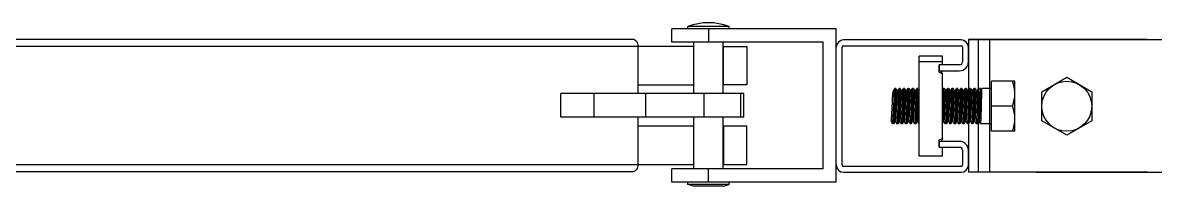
# Model space of a CAD drawing. Extents: x 921423 to 1291758, y 534425 to 1049953.
# Drawn here: x 1127461 to 1129217, y 848094 to 848346 of the extents above; entities that cross this region are included whole.
import ezdxf

# ---------------------------------------------------------------- set-up
doc = ezdxf.new("R2010")
doc.units = 0
doc.header["$LTSCALE"] = 1000
doc.header["$MEASUREMENT"] = 0
doc.layers.add('02___PRT_ALL_AXES', color=7, linetype='Continuous')

msp = doc.modelspace()

# ---------------------------------------------------------------- linework, layer by layer
at = {"color": 0, "linetype": 'Continuous'}
for p, q in [((1128467.2, 848316.5), (1128467.2, 848337)), ((1128722.3, 848337), (1128467.2, 848337)), ((1128524.1, 848337), (1128524.1, 848316.5)), ((1128722.3, 848100), (1128722.3, 848337)), ((1126522.3, 848321), (1128406.7, 848321)), ((1128701.8, 848316.5), (1128467.2, 848316.5)), ((1128701.8, 848120.5), (1128701.8, 848316.5)), ((1128915.7, 848319.9), (1128733.6, 848319.9)), ((1128501.3, 848309.6), (1126571.8, 848309.6)), ((1128414.7, 848309.6), (1128414.7, 848236.7)), ((1128546.9, 848309.6), (1128583.4, 848309.6)), ((1128547.4, 848250.4), (1128547.4, 848309.6)), ((1128583.4, 848309.6), (1128583.4, 848250.4)), ((1128731.3, 848126.5), (1128731.3, 848308.5)), ((1128733.6, 848310.8), (1128915.7, 848310.8)), ((1128918, 848308.5), (1128918, 848285.8)), ((1128927.1, 848285.8), (1128927.1, 848308.5)), ((1128881.5, 848269.9), (1128881.5, 848281.3)), ((1128913.4, 848281.2), (1128881.5, 848281.2)), ((1128881.5, 848281.2), (1128881.5, 848272.1)), ((1128887, 848281.3), (1128887, 848285.8)), ((1128881.5, 848272.1), (1128913.4, 848272.1)), ((1128882.2, 848272.1), (1128881.5, 848270.8)), ((1128881.5, 848269.9), (1128887, 848267.6)), ((1128887, 848267.6), (1128884.6, 848272.1)), ((1128887, 848167.4), (1128887, 848267.6)), ((1128414.7, 848250.4), (1128501.3, 848250.4)), ((1128583.4, 848250.4), (1128546.9, 848250.4)), ((1128962.7, 848178.8), (1128962.7, 848256.2)), ((1128295.3, 848200.3), (1128295.3, 848236.7)), ((1128578.8, 848236.7), (1128295.3, 848236.7)), ((1128346.8, 848200.3), (1128346.8, 848236.7)), ((1128427.1, 848200.3), (1128427.1, 848236.7)), ((1128517.3, 848200.3), (1128517.3, 848236.7)), ((1128574.1, 848200.3), (1128574.1, 848236.7)), ((1128578.8, 848200.3), (1128578.8, 848236.7)), ((1128810.7, 848240.9), (1128812.9, 848244.8)), ((1128812.9, 848244.8), (1128813, 848244.8)), ((1128814.4, 848244.8), (1128814.3, 848244.8)), ((1128814.4, 848244.8), (1128816.7, 848240.9)), ((1128816.6, 848240.9), (1128817.5, 848240.9)), ((1128817.4, 848240.8), (1128817.5, 848240.9)), ((1128817.4, 848240.7), (1128817.4, 848240.8)), ((1128817.5, 848240.9), (1128819.7, 848244.8)), ((1128819.7, 848244.8), (1128819.8, 848244.8)), ((1128821.3, 848244.8), (1128821.2, 848244.8)), ((1128821.3, 848244.8), (1128823.5, 848240.9)), ((1128823.5, 848240.9), (1128824.3, 848240.9)), ((1128824.2, 848240.7), (1128824.3, 848240.8)), ((1128824.3, 848240.9), (1128826.6, 848244.8)), ((1128824.3, 848240.8), (1128824.3, 848240.9)), ((1128826.6, 848244.8), (1128826.6, 848244.8)), ((1128828.1, 848244.8), (1128828, 848244.8)), ((1128828.1, 848244.8), (1128830.3, 848240.9)), ((1128830.3, 848240.9), (1128831.1, 848240.9)), ((1128831.1, 848240.9), (1128833.4, 848244.8)), ((1128831.1, 848240.8), (1128831.1, 848240.9)), ((1128831.1, 848240.7), (1128831.1, 848240.8)), ((1128833.4, 848244.8), (1128833.5, 848244.8)), ((1128834.9, 848244.8), (1128834.8, 848244.8)), ((1128834.9, 848244.8), (1128837.1, 848240.9)), ((1128837.1, 848240.9), (1128838, 848240.9)), ((1128837.9, 848240.8), (1128838, 848240.9)), ((1128837.9, 848240.6), (1128837.9, 848240.8)), ((1128838, 848240.9), (1128840.2, 848244.8)), ((1128840.2, 848244.8), (1128840.3, 848244.8)), ((1128841.7, 848244.8), (1128844, 848240.9)), ((1128841.7, 848244.8), (1128841.7, 848244.8)), ((1128843.9, 848240.9), (1128844.8, 848240.9)), ((1128844.7, 848240.7), (1128844.8, 848240.8)), ((1128844.8, 848240.9), (1128847.1, 848244.8)), ((1128844.8, 848240.8), (1128844.8, 848240.9)), ((1128847.1, 848244.8), (1128847.1, 848244.8)), ((1128848.6, 848244.8), (1128848.5, 848244.8)), ((1128848.6, 848244.8), (1128850.6, 848241.3)), ((1128887, 848243), (1128888, 848244.8)), ((1128888, 848244.8), (1128888.1, 848244.8)), ((1128889.5, 848244.8), (1128891.8, 848240.9)), ((1128889.5, 848244.8), (1128889.5, 848244.8)), ((1128891.8, 848240.9), (1128892.6, 848240.9)), ((1128892.5, 848240.6), (1128892.6, 848240.8)), ((1128892.6, 848240.9), (1128894.9, 848244.8)), ((1128892.6, 848240.8), (1128892.6, 848240.9)), ((1128894.9, 848244.8), (1128894.9, 848244.8)), ((1128896.4, 848244.8), (1128896.3, 848244.8)), ((1128896.4, 848244.8), (1128898.6, 848240.9)), ((1128898.6, 848240.9), (1128899.4, 848240.9)), ((1128899.4, 848240.9), (1128901.7, 848244.8)), ((1128899.4, 848240.8), (1128899.4, 848240.9)), ((1128899.4, 848240.7), (1128899.4, 848240.8)), ((1128901.7, 848244.8), (1128901.8, 848244.8)), ((1128903.2, 848244.8), (1128903.1, 848244.8)), ((1128903.2, 848244.8), (1128905.4, 848240.9)), ((1128905.4, 848240.9), (1128906.3, 848240.9)), ((1128906.2, 848240.8), (1128906.3, 848240.9)), ((1128906.2, 848240.7), (1128906.2, 848240.8)), ((1128906.3, 848240.9), (1128908.5, 848244.8)), ((1128908.5, 848244.8), (1128908.6, 848244.8)), ((1128910, 848244.8), (1128912.3, 848240.9)), ((1128910, 848244.8), (1128910, 848244.8)), ((1128912.2, 848240.9), (1128913.1, 848240.9)), ((1128913, 848240.7), (1128913.1, 848240.8)), ((1128913.1, 848240.9), (1128915.4, 848244.8)), ((1128913.1, 848240.8), (1128913.1, 848240.9)), ((1128915.4, 848244.8), (1128915.4, 848244.8)), ((1128916.9, 848244.8), (1128916.8, 848244.8)), ((1128916.9, 848244.8), (1128919.1, 848240.9)), ((1128919.1, 848240.9), (1128919.9, 848240.9)), ((1128919.8, 848240.6), (1128919.9, 848240.8)), ((1128919.9, 848240.9), (1128922.2, 848244.8)), ((1128919.9, 848240.8), (1128919.9, 848240.9)), ((1128922.2, 848244.8), (1128922.3, 848244.8)), ((1128923.7, 848244.8), (1128923.6, 848244.8)), ((1128923.7, 848244.8), (1128925.9, 848240.9)), ((1128925.9, 848240.9), (1128926.8, 848240.9)), ((1128926.7, 848240.8), (1128926.8, 848240.9)), ((1128926.7, 848240.7), (1128926.7, 848240.8)), ((1128926.8, 848240.9), (1128929, 848244.8)), ((1128929, 848244.8), (1128929.1, 848244.8)), ((1128930.5, 848244.8), (1128932.8, 848240.9)), ((1128930.5, 848244.8), (1128930.5, 848244.8)), ((1128932.7, 848240.9), (1128933.6, 848240.9)), ((1128933.5, 848240.7), (1128933.6, 848240.8)), ((1128933.6, 848240.9), (1128935.8, 848244.8)), ((1128933.6, 848240.8), (1128933.6, 848240.9)), ((1128935.8, 848244.8), (1128935.9, 848244.8)), ((1128937.4, 848244.8), (1128937.3, 848244.8)), ((1128937.4, 848244.8), (1128939.6, 848240.9)), ((1128939.6, 848240.9), (1128940.4, 848240.9)), ((1128940.3, 848240.7), (1128940.4, 848240.8)), ((1128940.4, 848240.9), (1128942.7, 848244.8)), ((1128940.4, 848240.8), (1128940.4, 848240.9)), ((1128942.7, 848244.8), (1128942.7, 848244.8)), ((1128945.9, 848244.6), (1128946.5, 848243.5)), ((1128946.5, 848243.5), (1128947.3, 848243.5)), ((1128947.3, 848243.4), (1128948.1, 848244.8)), ((1128578.8, 848200.3), (1128295.3, 848200.3)), ((1128414.7, 848200.3), (1128414.7, 848127.4)), ((1128809.5, 848190.3), (1128807.3, 848194.1)), ((1128813.3, 848194.1), (1128811, 848190.3)), ((1128813.3, 848194.2), (1128813.3, 848194.3)), ((1128813.3, 848194.2), (1128813.3, 848194.1)), ((1128814.1, 848194.1), (1128813.3, 848194.1)), ((1128816.3, 848190.3), (1128814.1, 848194.1)), ((1128820.1, 848194.1), (1128817.8, 848190.3)), ((1128820.1, 848194.2), (1128820.2, 848194.3)), ((1128820.1, 848194.2), (1128820.1, 848194.1)), ((1128820.9, 848194.1), (1128820.1, 848194.1)), ((1128823.1, 848190.3), (1128820.9, 848194.1)), ((1128826.9, 848194.1), (1128824.7, 848190.3)), ((1128827, 848194.2), (1128826.9, 848194.1)), ((1128827.8, 848194.1), (1128826.9, 848194.1)), ((1128827, 848194.2), (1128827, 848194.4)), ((1128830, 848190.3), (1128827.7, 848194.1)), ((1128833.7, 848194.1), (1128831.5, 848190.3)), ((1128833.8, 848194.2), (1128833.7, 848194.1)), ((1128834.6, 848194.1), (1128833.7, 848194.1)), ((1128833.8, 848194.2), (1128833.8, 848194.3)), ((1128836.8, 848190.3), (1128834.6, 848194.1)), ((1128840.6, 848194.1), (1128838.3, 848190.3)), ((1128840.6, 848194.2), (1128840.6, 848194.3)), ((1128840.6, 848194.2), (1128840.6, 848194.1)), ((1128841.4, 848194.1), (1128840.6, 848194.1)), ((1128843.6, 848190.3), (1128841.4, 848194.1)), ((1128847.4, 848194.1), (1128845.2, 848190.3)), ((1128847.4, 848194.2), (1128847.5, 848194.3)), ((1128847.4, 848194.2), (1128847.4, 848194.1)), ((1128848.3, 848194.1), (1128847.4, 848194.1)), ((1128850.5, 848190.3), (1128848.2, 848194.1)), ((1128888.4, 848194.1), (1128887, 848191.8)), ((1128888.4, 848194.2), (1128888.5, 848194.3)), ((1128888.4, 848194.2), (1128888.4, 848194.1)), ((1128889.2, 848194.1), (1128888.4, 848194.1)), ((1128891.4, 848190.3), (1128889.2, 848194.1)), ((1128895.2, 848194.1), (1128893, 848190.3)), ((1128895.3, 848194.2), (1128895.2, 848194.1)), ((1128896.1, 848194.1), (1128895.2, 848194.1)), ((1128895.3, 848194.2), (1128895.3, 848194.3)), ((1128898.3, 848190.3), (1128896, 848194.1)), ((1128902, 848194.1), (1128899.8, 848190.3)), ((1128902.1, 848194.2), (1128902, 848194.1)), ((1128902.9, 848194.1), (1128902, 848194.1)), ((1128902.1, 848194.2), (1128902.1, 848194.3)), ((1128905.1, 848190.3), (1128902.9, 848194.1)), ((1128908.9, 848194.1), (1128906.6, 848190.3)), ((1128908.9, 848194.2), (1128909, 848194.4)), ((1128908.9, 848194.2), (1128908.9, 848194.1)), ((1128909.7, 848194.1), (1128908.9, 848194.1)), ((1128911.9, 848190.3), (1128909.7, 848194.1)), ((1128915.7, 848194.1), (1128913.5, 848190.3)), ((1128915.7, 848194.2), (1128915.8, 848194.3)), ((1128915.7, 848194.2), (1128915.7, 848194.1)), ((1128916.6, 848194.1), (1128915.7, 848194.1)), ((1128918.8, 848190.3), (1128916.5, 848194.1)), ((1128922.5, 848194.1), (1128920.3, 848190.3)), ((1128922.6, 848194.2), (1128922.5, 848194.1)), ((1128923.4, 848194.1), (1128922.5, 848194.1)), ((1128922.6, 848194.2), (1128922.6, 848194.3)), ((1128925.6, 848190.3), (1128923.4, 848194.1)), ((1128929.4, 848194.1), (1128927.1, 848190.3)), ((1128929.4, 848194.2), (1128929.5, 848194.3)), ((1128929.4, 848194.2), (1128929.4, 848194.1)), ((1128930.2, 848194.1), (1128929.4, 848194.1)), ((1128932.4, 848190.3), (1128930.2, 848194.1)), ((1128936.2, 848194.1), (1128933.9, 848190.3)), ((1128936.2, 848194.2), (1128936.3, 848194.4)), ((1128936.2, 848194.2), (1128936.2, 848194.1)), ((1128937.1, 848194.1), (1128936.2, 848194.1)), ((1128939.3, 848190.3), (1128937, 848194.1)), ((1128943.1, 848194), (1128940.9, 848190.3)), ((1128943.9, 848193.9), (1128943, 848193.9)), ((1128943.1, 848194), (1128943.1, 848194.1)), ((1128943.1, 848194), (1128943.1, 848194)), ((1128946, 848190.2), (1128943.9, 848193.9)), ((1128501.3, 848186.6), (1128414.7, 848186.6)), ((1128583.4, 848186.6), (1128546.9, 848186.6)), ((1128547.4, 848186.6), (1128547.4, 848127.4)), ((1128583.4, 848127.4), (1128583.4, 848186.6)), ((1128809.5, 848190.3), (1128808.9, 848191.2)), ((1128809.5, 848190.3), (1128809.6, 848190.2)), ((1128811, 848190.3), (1128810.9, 848190.2)), ((1128816.3, 848190.3), (1128816.4, 848190.2)), ((1128817.8, 848190.3), (1128817.8, 848190.2)), ((1128823.1, 848190.3), (1128823.2, 848190.2)), ((1128824.7, 848190.3), (1128824.6, 848190.2)), ((1128830, 848190.3), (1128830.1, 848190.2)), ((1128831.5, 848190.3), (1128831.4, 848190.2)), ((1128836.8, 848190.3), (1128836.9, 848190.2)), ((1128838.3, 848190.3), (1128838.3, 848190.2)), ((1128843.6, 848190.3), (1128843.7, 848190.2)), ((1128845.2, 848190.3), (1128845.1, 848190.2)), ((1128850.5, 848190.3), (1128850.5, 848190.2)), ((1128850.5, 848190.2), (1128850.6, 848190.2)), ((1128891.4, 848190.3), (1128891.5, 848190.2)), ((1128893, 848190.3), (1128892.9, 848190.2)), ((1128898.3, 848190.3), (1128898.4, 848190.2)), ((1128899.8, 848190.3), (1128899.7, 848190.2)), ((1128905.1, 848190.3), (1128905.2, 848190.2)), ((1128906.6, 848190.3), (1128906.6, 848190.2)), ((1128911.9, 848190.3), (1128912, 848190.2)), ((1128913.5, 848190.3), (1128913.4, 848190.2)), ((1128918.8, 848190.3), (1128918.8, 848190.2)), ((1128920.3, 848190.3), (1128920.2, 848190.2)), ((1128925.6, 848190.3), (1128925.7, 848190.2)), ((1128927.1, 848190.3), (1128927, 848190.2)), ((1128932.4, 848190.3), (1128932.5, 848190.2)), ((1128933.9, 848190.3), (1128933.9, 848190.2)), ((1128939.3, 848190.3), (1128939.3, 848190.2)), ((1128940.9, 848190.3), (1128940.8, 848190.2)), ((1128946, 848190.2), (1128946, 848190.2)), ((1128881.5, 848165.1), (1128887, 848167.4)), ((1128881.5, 848153.8), (1128881.5, 848165.1)), ((1128882.2, 848162.9), (1128881.5, 848164.2)), ((1128913.4, 848162.9), (1128881.5, 848162.9)), ((1128881.5, 848162.9), (1128881.5, 848153.8)), ((1128887, 848167.4), (1128884.6, 848162.9)), ((1128881.5, 848153.8), (1128913.4, 848153.8)), ((1128887, 848140.1), (1128887, 848153.8)), ((1128918, 848149.2), (1128918, 848126.5)), ((1128927.1, 848126.5), (1128927.1, 848149.2)), ((1126571.8, 848127.4), (1128501.3, 848127.4)), ((1128546.9, 848127.4), (1128583.4, 848127.4)), ((1128915.7, 848124.2), (1128733.6, 848124.2)), ((1128406.7, 848116), (1126522.3, 848116)), ((1128467.2, 848100), (1128467.2, 848120.5)), ((1128701.8, 848120.5), (1128467.2, 848120.5)), ((1128524.1, 848100), (1128524.1, 848120.5)), ((1128733.6, 848115.1), (1128915.7, 848115.1)), ((1128722.3, 848100), (1128467.2, 848100))]:
    msp.add_line(p, q, dxfattribs=at)
at = {"color": 0}
for p, q in [((1128927.2, 848320.2), (1129526.7, 848320.2)), ((1129204.1, 848320.2), (1128927.2, 848320.2)), ((1128927.2, 848320.2), (1128927.2, 848115.3)), ((1128942.2, 848320.2), (1128942.2, 848115.3)), ((1128959.6, 848320.2), (1128959.6, 848115.3)), ((1129204.1, 848115.3), (1128927.2, 848115.3)), ((1129031.5, 848115.2), (1130044.8, 848115.2))]:
    msp.add_line(p, q, dxfattribs=at)
at = {"color": 0, "linetype": 'Continuous'}
for centre, radius, start, end in [((1128733.6, 848308.5), 11.4, 90, 180), ((1128915.7, 848308.5), 11.4, 0, 90), ((1128733.6, 848308.5), 2.28, 90, 180), ((1128915.7, 848308.5), 2.28, 0, 90), ((1128913.4, 848285.8), 13.7, 270, 0), ((1128913.4, 848285.8), 4.55, 270, 0), ((1128913.4, 848149.2), 13.7, 0, 90), ((1128913.4, 848149.2), 4.55, 0, 90), ((1128733.6, 848126.5), 11.4, 180, 270), ((1128733.6, 848126.5), 2.28, 180, 270), ((1128915.7, 848126.5), 11.4, 270, 0), ((1128915.7, 848126.5), 2.28, 270, 0)]:
    msp.add_arc(centre, radius, start, end, dxfattribs=at)
for points, knots in [([(1128406.7, 848321), (1128408.9, 848321), (1128413.7, 848317.6), (1128414.7, 848312.4), (1128414.7, 848309.6)], [0, 0, 0, 0, 0.440232, 1, 1, 1, 1]), ([(1128808.4, 848206.9), (1128809.3, 848224.9), (1128809.5, 848228.4), (1128809.7, 848232.8), (1128809.9, 848235.5), (1128810.1, 848237.7), (1128810.2, 848239.4), (1128810.4, 848240.2), (1128810.5, 848240.9), (1128810.7, 848240.9)], [0, 0, 0, 0, 0.395624, 0.567717, 0.715911, 0.835986, 0.924567, 0.979325, 1, 1, 1, 1]), ([(1128810.1, 848193.3), (1128812.2, 848237.7), (1128812.3, 848239.6), (1128812.5, 848242), (1128812.7, 848243.7), (1128812.8, 848244.5), (1128812.9, 848244.8)], [0, 0, 0, 0, 0.393102, 0.696629, 0.900807, 1, 1, 1, 1]), ([(1128814.3, 848244.8), (1128814.1, 848244.4), (1128814, 848243.4), (1128813.8, 848241.4), (1128813.5, 848237.9), (1128813.4, 848235), (1128811.7, 848197.5)], [0, 0, 0, 0, 0.124099, 0.249608, 0.499549, 1, 1, 1, 1]), ([(1128814.4, 848206.9), (1128815.3, 848224.9), (1128815.4, 848228.4), (1128815.7, 848232.8), (1128815.9, 848235.5), (1128816, 848237.7), (1128816.2, 848239.4), (1128816.4, 848240.2), (1128816.5, 848240.9), (1128816.6, 848240.9)], [0, 0, 0, 0, 0.395624, 0.567717, 0.715911, 0.835986, 0.924567, 0.979325, 1, 1, 1, 1]), ([(1128815.8, 848217.5), (1128816, 848220.3), (1128816.2, 848225.4), (1128816.5, 848232.3), (1128817, 848237.3), (1128817.1, 848239.9), (1128817.4, 848240.7)], [0, 0, 0, 0, 0.355598, 0.665454, 0.889721, 1, 1, 1, 1]), ([(1128818.1, 848217.5), (1128818.2, 848220.8), (1128818.5, 848227.1), (1128818.8, 848234.4), (1128819.1, 848239.3), (1128819.3, 848241.9), (1128819.5, 848243.6), (1128819.6, 848244.5), (1128819.7, 848244.8)], [0, 0, 0, 0, 0.366986, 0.682927, 0.807583, 0.903951, 0.968734, 1, 1, 1, 1]), ([(1128821.2, 848244.8), (1128820.9, 848244.3), (1128820.8, 848243.1), (1128820.6, 848240.9), (1128820.4, 848238), (1128820.2, 848234.6), (1128820, 848230.1), (1128819.7, 848224.4), (1128819.6, 848219.8), (1128819.5, 848217.5)], [0, 0, 0, 0, 0.062069, 0.124628, 0.24966, 0.374704, 0.499766, 0.749882, 1, 1, 1, 1]), ([(1128820.2, 848194.3), (1128820.5, 848195.2), (1128820.6, 848198), (1128821.1, 848203.3), (1128821.4, 848210.6), (1128821.8, 848218.9), (1128822.1, 848225.9), (1128822.4, 848231.1), (1128822.6, 848234.4), (1128822.8, 848237), (1128823, 848239.1), (1128823.2, 848240.1), (1128823.3, 848240.9), (1128823.5, 848240.9)], [0, 0, 0, 0, 0.058624, 0.178444, 0.342933, 0.529084, 0.71082, 0.791953, 0.86269, 0.920543, 0.963496, 0.990117, 1, 1, 1, 1]), ([(1128820.9, 848194.1), (1128821.1, 848194.1), (1128821.2, 848195), (1128821.4, 848196), (1128821.6, 848198.1), (1128821.8, 848200.7), (1128822, 848204), (1128822.3, 848209.2), (1128822.6, 848216.3), (1128823, 848224.6), (1128823.3, 848231.9), (1128823.8, 848237.1), (1128823.9, 848239.9), (1128824.2, 848240.7)], [0, 0, 0, 0, 0.009951, 0.036772, 0.080043, 0.138305, 0.209512, 0.291137, 0.473755, 0.660367, 0.824608, 0.943318, 1, 1, 1, 1]), ([(1128824.9, 848217.5), (1128825.1, 848220.8), (1128825.3, 848227.1), (1128825.6, 848234.4), (1128825.9, 848239.3), (1128826.1, 848241.9), (1128826.3, 848243.6), (1128826.4, 848244.5), (1128826.6, 848244.8)], [0, 0, 0, 0, 0.366992, 0.68293, 0.807585, 0.903954, 0.968736, 1, 1, 1, 1]), ([(1128828, 848244.8), (1128827.8, 848244.8), (1128827.8, 848243.8), (1128827.5, 848242.6), (1128827.4, 848239.9), (1128827.1, 848236.6), (1128826.9, 848232.5), (1128826.6, 848226.1), (1128826.4, 848221), (1128826.3, 848217.5)], [0, 0, 0, 0, 0.020674, 0.077922, 0.170354, 0.294552, 0.445782, 0.618271, 1, 1, 1, 1]), ([(1128827, 848194.4), (1128827.3, 848195.3), (1128827.5, 848198.2), (1128827.9, 848203.5), (1128828.3, 848210.9), (1128828.7, 848219.1), (1128829, 848226.1), (1128829.3, 848231.2), (1128829.4, 848234.4), (1128829.7, 848237), (1128829.8, 848239.1), (1128830, 848240.1), (1128830.1, 848240.9), (1128830.3, 848240.9)], [0, 0, 0, 0, 0.06161, 0.183132, 0.347991, 0.533432, 0.713816, 0.794195, 0.864212, 0.921438, 0.963906, 0.990221, 1, 1, 1, 1]), ([(1128827.8, 848194.1), (1128827.9, 848194.1), (1128828, 848194.9), (1128828.2, 848195.9), (1128828.4, 848198), (1128828.6, 848200.6), (1128828.8, 848203.9), (1128829.1, 848209.1), (1128829.4, 848216.1), (1128829.8, 848224.3), (1128830.1, 848231.7), (1128830.6, 848237), (1128830.7, 848239.8), (1128831.1, 848240.7)], [0, 0, 0, 0, 0.009862, 0.036422, 0.079279, 0.137007, 0.207601, 0.288584, 0.470051, 0.656062, 0.820625, 0.940784, 1, 1, 1, 1]), ([(1128831.8, 848217.5), (1128831.9, 848220.8), (1128832.1, 848227.1), (1128832.5, 848234.4), (1128832.8, 848239.3), (1128832.9, 848241.9), (1128833.2, 848243.6), (1128833.3, 848244.5), (1128833.4, 848244.8)], [0, 0, 0, 0, 0.366988, 0.682925, 0.807584, 0.903955, 0.968736, 1, 1, 1, 1]), ([(1128834.8, 848244.8), (1128834.6, 848244.8), (1128834.6, 848243.8), (1128834.3, 848242.6), (1128834.2, 848239.9), (1128834, 848236.6), (1128833.8, 848232.5), (1128833.5, 848226.1), (1128833.3, 848221), (1128833.1, 848217.5)], [0, 0, 0, 0, 0.020675, 0.077925, 0.170358, 0.294556, 0.445789, 0.618278, 1, 1, 1, 1]), ([(1128833.8, 848194.3), (1128834.1, 848195.2), (1128834.3, 848198), (1128834.8, 848203.3), (1128835.1, 848210.7), (1128835.5, 848219), (1128835.8, 848225.9), (1128836.1, 848231.1), (1128836.3, 848234.4), (1128836.5, 848237), (1128836.6, 848239.1), (1128836.9, 848240.1), (1128837, 848240.9), (1128837.1, 848240.9)], [0, 0, 0, 0, 0.059216, 0.179375, 0.343938, 0.529949, 0.711416, 0.792399, 0.862993, 0.920721, 0.963578, 0.990138, 1, 1, 1, 1]), ([(1128834.6, 848194.1), (1128834.8, 848194.1), (1128834.9, 848194.9), (1128835.1, 848195.9), (1128835.2, 848198), (1128835.4, 848200.6), (1128835.6, 848203.8), (1128835.9, 848208.9), (1128836.2, 848215.9), (1128836.6, 848224.1), (1128837, 848231.5), (1128837.4, 848236.8), (1128837.6, 848239.7), (1128837.9, 848240.6)], [0, 0, 0, 0, 0.009779, 0.036094, 0.078562, 0.135788, 0.205805, 0.286184, 0.466568, 0.652009, 0.816868, 0.93839, 1, 1, 1, 1]), ([(1128838.6, 848217.5), (1128838.7, 848220.8), (1128839, 848227.1), (1128839.3, 848234.4), (1128839.6, 848239.3), (1128839.8, 848241.9), (1128840, 848243.6), (1128840.1, 848244.5), (1128840.2, 848244.8)], [0, 0, 0, 0, 0.366981, 0.68292, 0.80758, 0.903952, 0.968734, 1, 1, 1, 1]), ([(1128841.7, 848244.8), (1128841.4, 848244.3), (1128841.3, 848243.1), (1128841.1, 848240.9), (1128840.9, 848238), (1128840.7, 848234.6), (1128840.5, 848230.1), (1128840.2, 848224.4), (1128840, 848219.8), (1128840, 848217.5)], [0, 0, 0, 0, 0.062073, 0.124647, 0.249672, 0.374715, 0.499775, 0.749887, 1, 1, 1, 1]), ([(1128840.6, 848194.3), (1128841, 848195.1), (1128841.1, 848197.9), (1128841.6, 848203.1), (1128841.9, 848210.5), (1128842.3, 848218.8), (1128842.6, 848225.8), (1128842.9, 848231), (1128843.1, 848234.3), (1128843.3, 848236.9), (1128843.5, 848239.1), (1128843.7, 848240.1), (1128843.8, 848240.9), (1128843.9, 848240.9)], [0, 0, 0, 0, 0.056682, 0.175392, 0.339633, 0.526245, 0.708863, 0.790488, 0.861695, 0.919957, 0.963228, 0.990049, 1, 1, 1, 1]), ([(1128841.4, 848194.1), (1128841.6, 848194.1), (1128841.7, 848194.9), (1128841.9, 848195.9), (1128842.1, 848198), (1128842.3, 848200.7), (1128842.5, 848203.9), (1128842.8, 848209.1), (1128843.1, 848216.1), (1128843.5, 848224.4), (1128843.8, 848231.7), (1128844.3, 848237), (1128844.4, 848239.8), (1128844.7, 848240.7)], [0, 0, 0, 0, 0.009883, 0.036504, 0.079457, 0.13731, 0.208047, 0.28918, 0.470916, 0.657067, 0.821556, 0.941376, 1, 1, 1, 1]), ([(1128845.4, 848217.5), (1128845.6, 848220.8), (1128845.8, 848227.1), (1128846.1, 848234.4), (1128846.4, 848239.3), (1128846.6, 848241.9), (1128846.8, 848243.6), (1128846.9, 848244.5), (1128847.1, 848244.8)], [0, 0, 0, 0, 0.366986, 0.682927, 0.807583, 0.903951, 0.968734, 1, 1, 1, 1]), ([(1128848.5, 848244.8), (1128848.2, 848244.3), (1128848.1, 848243.1), (1128847.9, 848240.9), (1128847.7, 848238), (1128847.5, 848234.6), (1128847.3, 848230.1), (1128847.1, 848224.4), (1128846.9, 848219.8), (1128846.8, 848217.5)], [0, 0, 0, 0, 0.062069, 0.124628, 0.24966, 0.374704, 0.499766, 0.749882, 1, 1, 1, 1]), ([(1128847.5, 848194.3), (1128847.8, 848195.1), (1128847.9, 848197.7), (1128848.4, 848202.4), (1128848.7, 848209.2), (1128849, 848216.9), (1128849.4, 848224.7), (1128849.7, 848231.6), (1128850.1, 848236.8), (1128850.3, 848239.6), (1128850.6, 848240.5)], [0, 0, 0, 0, 0.053745, 0.162765, 0.3138, 0.48818, 0.6643, 0.82034, 0.936997, 1, 1, 1, 1]), ([(1128848.3, 848194.1), (1128848.4, 848194.1), (1128848.5, 848194.5), (1128848.6, 848195), (1128848.7, 848196.1), (1128848.9, 848198.1), (1128849.2, 848201.5), (1128849.4, 848206.4), (1128849.7, 848212), (1128850.1, 848219.9), (1128850.4, 848225.8), (1128850.6, 848229.8)], [0, 0, 0, 0, 0.007019, 0.024616, 0.053116, 0.09213, 0.198909, 0.337627, 0.49863, 0.670688, 1, 1, 1, 1]), ([(1128887, 848231.8), (1128887.1, 848233.5), (1128887.2, 848236.5), (1128887.4, 848240.5), (1128887.8, 848243), (1128887.8, 848244.4), (1128888, 848244.8)], [0, 0, 0, 0, 0.391041, 0.698389, 0.904948, 1, 1, 1, 1]), ([(1128889.5, 848244.8), (1128889.3, 848244.8), (1128889.3, 848243.8), (1128889, 848242.6), (1128888.8, 848239.9), (1128888.6, 848236.6), (1128888.4, 848232.5), (1128888.1, 848226.1), (1128887.9, 848221), (1128887.8, 848217.5)], [0, 0, 0, 0, 0.020675, 0.077925, 0.170358, 0.294556, 0.445789, 0.618278, 1, 1, 1, 1]), ([(1128888.5, 848194.3), (1128888.8, 848195.2), (1128888.9, 848198), (1128889.4, 848203.3), (1128889.7, 848210.7), (1128890.1, 848219), (1128890.4, 848225.9), (1128890.7, 848231.1), (1128890.9, 848234.4), (1128891.1, 848237), (1128891.3, 848239.1), (1128891.5, 848240.1), (1128891.6, 848240.9), (1128891.8, 848240.9)], [0, 0, 0, 0, 0.059216, 0.179375, 0.343938, 0.529949, 0.711416, 0.792399, 0.862993, 0.920721, 0.963578, 0.990138, 1, 1, 1, 1]), ([(1128889.2, 848194.1), (1128889.4, 848194.1), (1128889.5, 848194.9), (1128889.7, 848195.9), (1128889.9, 848198), (1128890.1, 848200.6), (1128890.3, 848203.8), (1128890.6, 848208.9), (1128890.9, 848215.9), (1128891.3, 848224.1), (1128891.6, 848231.5), (1128892.1, 848236.8), (1128892.2, 848239.7), (1128892.5, 848240.6)], [0, 0, 0, 0, 0.009779, 0.036094, 0.078562, 0.135788, 0.205805, 0.286184, 0.466568, 0.652009, 0.816868, 0.93839, 1, 1, 1, 1]), ([(1128893.2, 848217.5), (1128893.4, 848220.8), (1128893.6, 848227.1), (1128893.9, 848234.4), (1128894.2, 848239.3), (1128894.4, 848241.9), (1128894.6, 848243.6), (1128894.7, 848244.5), (1128894.9, 848244.8)], [0, 0, 0, 0, 0.366981, 0.68292, 0.80758, 0.903952, 0.968734, 1, 1, 1, 1]), ([(1128896.3, 848244.8), (1128896, 848244.3), (1128895.9, 848243.1), (1128895.7, 848240.9), (1128895.5, 848238), (1128895.3, 848234.6), (1128895.1, 848230.1), (1128894.9, 848224.4), (1128894.7, 848219.8), (1128894.6, 848217.5)], [0, 0, 0, 0, 0.062073, 0.124647, 0.249672, 0.374715, 0.499775, 0.749887, 1, 1, 1, 1]), ([(1128895.3, 848194.3), (1128895.6, 848195.1), (1128895.7, 848197.9), (1128896.2, 848203.1), (1128896.5, 848210.5), (1128896.9, 848218.8), (1128897.3, 848225.8), (1128897.5, 848231), (1128897.7, 848234.3), (1128897.9, 848236.9), (1128898.1, 848239.1), (1128898.3, 848240.1), (1128898.4, 848240.9), (1128898.6, 848240.9)], [0, 0, 0, 0, 0.056682, 0.175392, 0.339633, 0.526245, 0.708863, 0.790488, 0.861695, 0.919957, 0.963228, 0.990049, 1, 1, 1, 1]), ([(1128896.1, 848194.1), (1128896.2, 848194.1), (1128896.3, 848194.9), (1128896.5, 848195.9), (1128896.7, 848198), (1128896.9, 848200.7), (1128897.1, 848203.9), (1128897.4, 848209.1), (1128897.7, 848216.1), (1128898.1, 848224.4), (1128898.4, 848231.7), (1128898.9, 848237), (1128899, 848239.8), (1128899.4, 848240.7)], [0, 0, 0, 0, 0.009883, 0.036504, 0.079457, 0.13731, 0.208047, 0.28918, 0.470916, 0.657067, 0.821556, 0.941376, 1, 1, 1, 1]), ([(1128900.1, 848217.5), (1128900.2, 848220.8), (1128900.4, 848227.1), (1128900.8, 848234.4), (1128901.1, 848239.3), (1128901.2, 848241.9), (1128901.5, 848243.6), (1128901.6, 848244.5), (1128901.7, 848244.8)], [0, 0, 0, 0, 0.366986, 0.682927, 0.807583, 0.903951, 0.968734, 1, 1, 1, 1]), ([(1128903.1, 848244.8), (1128902.8, 848244.3), (1128902.8, 848243.1), (1128902.5, 848240.9), (1128902.4, 848238), (1128902.2, 848234.6), (1128901.9, 848230.1), (1128901.7, 848224.4), (1128901.5, 848219.8), (1128901.4, 848217.5)], [0, 0, 0, 0, 0.062069, 0.124628, 0.24966, 0.374704, 0.499766, 0.749882, 1, 1, 1, 1]), ([(1128902.1, 848194.3), (1128902.5, 848195.2), (1128902.6, 848198), (1128903.1, 848203.3), (1128903.4, 848210.6), (1128903.8, 848218.9), (1128904.1, 848225.9), (1128904.4, 848231.1), (1128904.6, 848234.4), (1128904.8, 848237), (1128904.9, 848239.1), (1128905.2, 848240.1), (1128905.3, 848240.9), (1128905.4, 848240.9)], [0, 0, 0, 0, 0.058624, 0.178444, 0.342933, 0.529084, 0.71082, 0.791953, 0.86269, 0.920543, 0.963496, 0.990117, 1, 1, 1, 1]), ([(1128902.9, 848194.1), (1128903.1, 848194.1), (1128903.2, 848195), (1128903.4, 848196), (1128903.5, 848198.1), (1128903.8, 848200.7), (1128903.9, 848204), (1128904.2, 848209.2), (1128904.6, 848216.3), (1128905, 848224.6), (1128905.3, 848231.9), (1128905.8, 848237.1), (1128905.9, 848239.9), (1128906.2, 848240.7)], [0, 0, 0, 0, 0.009951, 0.036772, 0.080043, 0.138305, 0.209512, 0.291137, 0.473755, 0.660367, 0.824608, 0.943318, 1, 1, 1, 1]), ([(1128906.9, 848217.5), (1128907, 848220.8), (1128907.3, 848227.1), (1128907.6, 848234.4), (1128907.9, 848239.3), (1128908.1, 848241.9), (1128908.3, 848243.6), (1128908.4, 848244.5), (1128908.5, 848244.8)], [0, 0, 0, 0, 0.366992, 0.68293, 0.807585, 0.903954, 0.968736, 1, 1, 1, 1]), ([(1128910, 848244.8), (1128909.8, 848244.8), (1128909.7, 848243.8), (1128909.5, 848242.6), (1128909.3, 848239.9), (1128909.1, 848236.6), (1128908.9, 848232.5), (1128908.6, 848226.1), (1128908.4, 848221), (1128908.3, 848217.5)], [0, 0, 0, 0, 0.020674, 0.077922, 0.170354, 0.294552, 0.445782, 0.618271, 1, 1, 1, 1]), ([(1128909, 848194.4), (1128909.3, 848195.3), (1128909.4, 848198.2), (1128909.9, 848203.5), (1128910.2, 848210.9), (1128910.6, 848219.1), (1128910.9, 848226.1), (1128911.2, 848231.2), (1128911.4, 848234.4), (1128911.6, 848237), (1128911.8, 848239.1), (1128912, 848240.1), (1128912.1, 848240.9), (1128912.2, 848240.9)], [0, 0, 0, 0, 0.06161, 0.183132, 0.347991, 0.533432, 0.713816, 0.794195, 0.864212, 0.921438, 0.963906, 0.990221, 1, 1, 1, 1]), ([(1128909.7, 848194.1), (1128909.9, 848194.1), (1128910, 848194.9), (1128910.2, 848195.9), (1128910.4, 848198), (1128910.6, 848200.6), (1128910.8, 848203.9), (1128911.1, 848209.1), (1128911.4, 848216.1), (1128911.8, 848224.3), (1128912.1, 848231.7), (1128912.6, 848237), (1128912.7, 848239.8), (1128913, 848240.7)], [0, 0, 0, 0, 0.009862, 0.036422, 0.079279, 0.137007, 0.207601, 0.288584, 0.470051, 0.656062, 0.820625, 0.940784, 1, 1, 1, 1]), ([(1128913.7, 848217.5), (1128913.9, 848220.8), (1128914.1, 848227.1), (1128914.4, 848234.4), (1128914.7, 848239.3), (1128914.9, 848241.9), (1128915.1, 848243.6), (1128915.2, 848244.5), (1128915.4, 848244.8)], [0, 0, 0, 0, 0.366988, 0.682925, 0.807584, 0.903955, 0.968736, 1, 1, 1, 1]), ([(1128916.8, 848244.8), (1128916.6, 848244.8), (1128916.6, 848243.8), (1128916.3, 848242.6), (1128916.1, 848239.9), (1128915.9, 848236.6), (1128915.7, 848232.5), (1128915.4, 848226.1), (1128915.2, 848221), (1128915.1, 848217.5)], [0, 0, 0, 0, 0.020675, 0.077925, 0.170358, 0.294556, 0.445789, 0.618278, 1, 1, 1, 1]), ([(1128915.8, 848194.3), (1128916.1, 848195.2), (1128916.2, 848198), (1128916.7, 848203.3), (1128917, 848210.7), (1128917.4, 848219), (1128917.8, 848225.9), (1128918, 848231.1), (1128918.2, 848234.4), (1128918.4, 848237), (1128918.6, 848239.1), (1128918.8, 848240.1), (1128918.9, 848240.9), (1128919.1, 848240.9)], [0, 0, 0, 0, 0.059216, 0.179375, 0.343938, 0.529949, 0.711416, 0.792399, 0.862993, 0.920721, 0.963578, 0.990138, 1, 1, 1, 1]), ([(1128916.6, 848194.1), (1128916.7, 848194.1), (1128916.8, 848194.9), (1128917, 848195.9), (1128917.2, 848198), (1128917.4, 848200.6), (1128917.6, 848203.8), (1128917.9, 848208.9), (1128918.2, 848215.9), (1128918.6, 848224.1), (1128918.9, 848231.5), (1128919.4, 848236.8), (1128919.5, 848239.7), (1128919.8, 848240.6)], [0, 0, 0, 0, 0.009779, 0.036094, 0.078562, 0.135788, 0.205805, 0.286184, 0.466568, 0.652009, 0.816868, 0.93839, 1, 1, 1, 1]), ([(1128920.6, 848217.5), (1128920.7, 848220.8), (1128920.9, 848227.1), (1128921.3, 848234.4), (1128921.6, 848239.3), (1128921.7, 848241.9), (1128922, 848243.6), (1128922, 848244.5), (1128922.2, 848244.8)], [0, 0, 0, 0, 0.366981, 0.68292, 0.80758, 0.903952, 0.968734, 1, 1, 1, 1]), ([(1128923.6, 848244.8), (1128923.3, 848244.3), (1128923.3, 848243.1), (1128923, 848240.9), (1128922.8, 848238), (1128922.6, 848234.6), (1128922.4, 848230.1), (1128922.2, 848224.4), (1128922, 848219.8), (1128921.9, 848217.5)], [0, 0, 0, 0, 0.062073, 0.124647, 0.249672, 0.374715, 0.499775, 0.749887, 1, 1, 1, 1]), ([(1128922.6, 848194.3), (1128922.9, 848195.1), (1128923, 848197.9), (1128923.5, 848203.1), (1128923.9, 848210.5), (1128924.3, 848218.8), (1128924.6, 848225.8), (1128924.9, 848231), (1128925.1, 848234.3), (1128925.3, 848236.9), (1128925.4, 848239.1), (1128925.7, 848240.1), (1128925.7, 848240.9), (1128925.9, 848240.9)], [0, 0, 0, 0, 0.056682, 0.175392, 0.339633, 0.526245, 0.708863, 0.790488, 0.861695, 0.919957, 0.963228, 0.990049, 1, 1, 1, 1]), ([(1128923.4, 848194.1), (1128923.6, 848194.1), (1128923.6, 848194.9), (1128923.9, 848195.9), (1128924, 848198), (1128924.2, 848200.7), (1128924.4, 848203.9), (1128924.7, 848209.1), (1128925, 848216.1), (1128925.4, 848224.4), (1128925.8, 848231.7), (1128926.2, 848237), (1128926.4, 848239.8), (1128926.7, 848240.7)], [0, 0, 0, 0, 0.009883, 0.036504, 0.079457, 0.13731, 0.208047, 0.28918, 0.470916, 0.657067, 0.821556, 0.941376, 1, 1, 1, 1]), ([(1128927.4, 848217.5), (1128927.5, 848220.8), (1128927.8, 848227.1), (1128928.1, 848234.4), (1128928.4, 848239.3), (1128928.6, 848241.9), (1128928.8, 848243.6), (1128928.9, 848244.5), (1128929, 848244.8)], [0, 0, 0, 0, 0.366986, 0.682927, 0.807583, 0.903951, 0.968734, 1, 1, 1, 1]), ([(1128930.5, 848244.8), (1128930.2, 848244.3), (1128930.1, 848243.1), (1128929.8, 848240.9), (1128929.7, 848238), (1128929.5, 848234.6), (1128929.3, 848230.1), (1128929, 848224.4), (1128928.8, 848219.8), (1128928.7, 848217.5)], [0, 0, 0, 0, 0.062069, 0.124628, 0.24966, 0.374704, 0.499766, 0.749882, 1, 1, 1, 1]), ([(1128929.5, 848194.3), (1128929.8, 848195.2), (1128929.9, 848198), (1128930.4, 848203.3), (1128930.7, 848210.6), (1128931.1, 848218.9), (1128931.4, 848225.9), (1128931.7, 848231.1), (1128931.9, 848234.4), (1128932.1, 848237), (1128932.3, 848239.1), (1128932.5, 848240.1), (1128932.6, 848240.9), (1128932.7, 848240.9)], [0, 0, 0, 0, 0.058624, 0.178444, 0.342933, 0.529084, 0.71082, 0.791953, 0.86269, 0.920543, 0.963496, 0.990117, 1, 1, 1, 1]), ([(1128930.2, 848194.1), (1128930.4, 848194.1), (1128930.5, 848195), (1128930.7, 848196), (1128930.9, 848198.1), (1128931.1, 848200.7), (1128931.3, 848204), (1128931.5, 848209.2), (1128931.9, 848216.3), (1128932.3, 848224.6), (1128932.6, 848231.9), (1128933.1, 848237.1), (1128933.2, 848239.9), (1128933.5, 848240.7)], [0, 0, 0, 0, 0.009951, 0.036772, 0.080043, 0.138305, 0.209512, 0.291137, 0.473755, 0.660367, 0.824608, 0.943318, 1, 1, 1, 1]), ([(1128934.2, 848217.5), (1128934.3, 848220.8), (1128934.6, 848227.1), (1128934.9, 848234.4), (1128935.2, 848239.3), (1128935.4, 848241.9), (1128935.6, 848243.6), (1128935.7, 848244.5), (1128935.8, 848244.8)], [0, 0, 0, 0, 0.366992, 0.68293, 0.807585, 0.903954, 0.968736, 1, 1, 1, 1]), ([(1128937.3, 848244.8), (1128937.1, 848244.8), (1128937.1, 848243.8), (1128936.8, 848242.6), (1128936.6, 848239.9), (1128936.4, 848236.6), (1128936.2, 848232.5), (1128935.9, 848226.1), (1128935.7, 848221), (1128935.6, 848217.5)], [0, 0, 0, 0, 0.020674, 0.077922, 0.170354, 0.294552, 0.445782, 0.618271, 1, 1, 1, 1]), ([(1128936.3, 848194.4), (1128936.6, 848195.3), (1128936.8, 848198.2), (1128937.2, 848203.5), (1128937.5, 848210.9), (1128937.9, 848219.1), (1128938.3, 848226.1), (1128938.5, 848231.2), (1128938.7, 848234.4), (1128938.9, 848237), (1128939.1, 848239.1), (1128939.3, 848240.1), (1128939.4, 848240.9), (1128939.6, 848240.9)], [0, 0, 0, 0, 0.06161, 0.183132, 0.347991, 0.533432, 0.713816, 0.794195, 0.864212, 0.921438, 0.963906, 0.990221, 1, 1, 1, 1]), ([(1128937.1, 848194.1), (1128937.2, 848194.1), (1128937.3, 848194.9), (1128937.5, 848195.9), (1128937.7, 848198), (1128937.9, 848200.6), (1128938.1, 848203.9), (1128938.4, 848209.1), (1128938.7, 848216.1), (1128939.1, 848224.3), (1128939.4, 848231.7), (1128939.9, 848237), (1128940, 848239.8), (1128940.3, 848240.7)], [0, 0, 0, 0, 0.009862, 0.036422, 0.079279, 0.137007, 0.207601, 0.288584, 0.470051, 0.656062, 0.820625, 0.940784, 1, 1, 1, 1]), ([(1128941, 848217.5), (1128941.2, 848220.8), (1128941.4, 848227.1), (1128941.7, 848234.4), (1128942, 848239.3), (1128942.2, 848241.9), (1128942.4, 848243.6), (1128942.5, 848244.5), (1128942.7, 848244.8)], [0, 0, 0, 0, 0.366988, 0.682925, 0.807584, 0.903955, 0.968736, 1, 1, 1, 1]), ([(1128945.6, 848244.8), (1128945.4, 848244.8), (1128945.1, 848243.9), (1128944.8, 848242.5), (1128944.5, 848239.9), (1128944.2, 848236.6), (1128943.9, 848232.5), (1128943.4, 848226.1), (1128943.2, 848221), (1128943, 848217.5)], [0, 0, 0, 0, 0.023288, 0.081106, 0.17351, 0.297357, 0.448037, 0.619843, 1, 1, 1, 1]), ([(1128943.1, 848194.1), (1128943.5, 848195), (1128943.6, 848198), (1128944.1, 848203.7), (1128944.4, 848211.7), (1128944.8, 848220.6), (1128945.2, 848228), (1128945.4, 848233.4), (1128945.6, 848236.9), (1128945.8, 848239.5), (1128946, 848241.7), (1128946.2, 848242.7), (1128946.3, 848243.5), (1128946.5, 848243.5)], [0, 0, 0, 0, 0.058667, 0.181398, 0.349542, 0.537959, 0.719317, 0.799263, 0.868346, 0.924327, 0.965497, 0.990759, 1, 1, 1, 1]), ([(1128943.9, 848193.9), (1128944.1, 848193.9), (1128944.2, 848194.8), (1128944.4, 848196), (1128944.6, 848198.4), (1128944.8, 848201.3), (1128945, 848205), (1128945.3, 848210.7), (1128945.6, 848218.3), (1128946, 848227.2), (1128946.4, 848234), (1128946.7, 848238.4), (1128946.8, 848240.8), (1128947, 848242.4), (1128947.2, 848243.2), (1128947.3, 848243.4)], [0, 0, 0, 0, 0.01052, 0.0391, 0.08506, 0.146619, 0.22135, 0.306335, 0.493724, 0.680808, 0.840683, 0.903326, 0.951582, 0.984032, 1, 1, 1, 1]), ([(1128945.9, 848244.6), (1128945.8, 848244.7), (1128945.8, 848244.8), (1128945.6, 848244.8), (1128945.6, 848244.8)], [0, 0, 0, 0, 0.60461, 1, 1, 1, 1]), ([(1128947.3, 848217.5), (1128947.4, 848221), (1128947.5, 848226), (1128947.7, 848232.4), (1128947.8, 848236.4), (1128947.9, 848239.8), (1128947.9, 848242.3), (1128948.1, 848243.9), (1128948, 848244.7), (1128948.1, 848244.8)], [0, 0, 0, 0, 0.378979, 0.550574, 0.701439, 0.825899, 0.919266, 0.978026, 1, 1, 1, 1]), ([(1128814.1, 848194.1), (1128814.3, 848194.1), (1128814.4, 848195), (1128814.6, 848196.1), (1128814.8, 848198.4), (1128815, 848201.2), (1128815.2, 848204.7), (1128815.5, 848210.2), (1128815.7, 848214.5), (1128815.8, 848217.5)], [0, 0, 0, 0, 0.021176, 0.078541, 0.17097, 0.295093, 0.446212, 0.618559, 1, 1, 1, 1]), ([(1128816.4, 848190.2), (1128816.6, 848190.2), (1128816.6, 848191.2), (1128816.9, 848192.5), (1128817, 848195.1), (1128817.3, 848198.4), (1128817.5, 848202.5), (1128817.8, 848209), (1128818, 848214), (1128818.1, 848217.5)], [0, 0, 0, 0, 0.020673, 0.07792, 0.170352, 0.294545, 0.445773, 0.618265, 1, 1, 1, 1]), ([(1128819.5, 848217.5), (1128819.3, 848214.2), (1128819.1, 848208), (1128818.8, 848200.6), (1128818.5, 848195.7), (1128818.3, 848193.1), (1128818.1, 848191.4), (1128818, 848190.5), (1128817.8, 848190.3)], [0, 0, 0, 0, 0.366986, 0.682927, 0.807583, 0.903951, 0.968734, 1, 1, 1, 1]), ([(1128823.2, 848190.2), (1128823.5, 848190.7), (1128823.6, 848191.9), (1128823.8, 848194.1), (1128824, 848197), (1128824.2, 848200.4), (1128824.4, 848205), (1128824.7, 848210.7), (1128824.8, 848215.2), (1128824.9, 848217.5)], [0, 0, 0, 0, 0.062073, 0.124647, 0.249671, 0.374714, 0.499774, 0.749886, 1, 1, 1, 1]), ([(1128826.3, 848217.5), (1128826.2, 848214.2), (1128825.9, 848208), (1128825.6, 848200.6), (1128825.3, 848195.7), (1128825.1, 848193.1), (1128824.9, 848191.4), (1128824.8, 848190.5), (1128824.7, 848190.3)], [0, 0, 0, 0, 0.366981, 0.682921, 0.807581, 0.903952, 0.968734, 1, 1, 1, 1]), ([(1128830.1, 848190.2), (1128830.2, 848190.2), (1128830.3, 848191.2), (1128830.6, 848192.5), (1128830.7, 848195.1), (1128830.9, 848198.4), (1128831.1, 848202.5), (1128831.4, 848209), (1128831.6, 848214), (1128831.8, 848217.5)], [0, 0, 0, 0, 0.020675, 0.077925, 0.170358, 0.294556, 0.445789, 0.618278, 1, 1, 1, 1]), ([(1128833.1, 848217.5), (1128833, 848214.2), (1128832.7, 848208), (1128832.4, 848200.6), (1128832.1, 848195.7), (1128832, 848193.1), (1128831.7, 848191.4), (1128831.6, 848190.5), (1128831.5, 848190.3)], [0, 0, 0, 0, 0.366988, 0.682925, 0.807584, 0.903955, 0.968736, 1, 1, 1, 1]), ([(1128836.9, 848190.2), (1128837.1, 848190.2), (1128837.1, 848191.2), (1128837.4, 848192.5), (1128837.5, 848195.1), (1128837.8, 848198.4), (1128838, 848202.5), (1128838.3, 848209), (1128838.5, 848214), (1128838.6, 848217.5)], [0, 0, 0, 0, 0.020674, 0.077922, 0.170354, 0.294552, 0.445783, 0.618271, 1, 1, 1, 1]), ([(1128840, 848217.5), (1128839.8, 848214.2), (1128839.6, 848208), (1128839.3, 848200.6), (1128839, 848195.7), (1128838.8, 848193.1), (1128838.6, 848191.4), (1128838.5, 848190.5), (1128838.3, 848190.3)], [0, 0, 0, 0, 0.366992, 0.68293, 0.807585, 0.903954, 0.968736, 1, 1, 1, 1]), ([(1128843.7, 848190.2), (1128843.9, 848190.2), (1128843.9, 848191.2), (1128844.2, 848192.5), (1128844.4, 848195.1), (1128844.6, 848198.4), (1128844.8, 848202.5), (1128845.1, 848209), (1128845.3, 848214), (1128845.4, 848217.5)], [0, 0, 0, 0, 0.020673, 0.07792, 0.170352, 0.294545, 0.445773, 0.618265, 1, 1, 1, 1]), ([(1128846.8, 848217.5), (1128846.7, 848214.2), (1128846.4, 848208), (1128846.1, 848200.6), (1128845.8, 848195.7), (1128845.6, 848193.1), (1128845.4, 848191.4), (1128845.3, 848190.5), (1128845.2, 848190.3)], [0, 0, 0, 0, 0.366986, 0.682927, 0.807583, 0.903951, 0.968734, 1, 1, 1, 1]), ([(1128887.8, 848217.5), (1128887.7, 848215.9), (1128887.5, 848210), (1128887.2, 848204.1), (1128887, 848199.8)], [0, 0, 0, 0, 0.27054, 1, 1, 1, 1]), ([(1128891.5, 848190.2), (1128891.7, 848190.2), (1128891.7, 848191.2), (1128892, 848192.5), (1128892.2, 848195.1), (1128892.4, 848198.4), (1128892.6, 848202.5), (1128892.9, 848209), (1128893.1, 848214), (1128893.2, 848217.5)], [0, 0, 0, 0, 0.020674, 0.077922, 0.170354, 0.294552, 0.445783, 0.618271, 1, 1, 1, 1]), ([(1128894.6, 848217.5), (1128894.5, 848214.2), (1128894.2, 848208), (1128893.9, 848200.6), (1128893.6, 848195.7), (1128893.4, 848193.1), (1128893.2, 848191.4), (1128893.1, 848190.5), (1128893, 848190.3)], [0, 0, 0, 0, 0.366992, 0.68293, 0.807585, 0.903954, 0.968736, 1, 1, 1, 1]), ([(1128898.4, 848190.2), (1128898.5, 848190.2), (1128898.6, 848191.2), (1128898.9, 848192.5), (1128899, 848195.1), (1128899.2, 848198.4), (1128899.4, 848202.5), (1128899.7, 848209), (1128899.9, 848214), (1128900.1, 848217.5)], [0, 0, 0, 0, 0.020673, 0.07792, 0.170352, 0.294545, 0.445773, 0.618265, 1, 1, 1, 1]), ([(1128901.4, 848217.5), (1128901.3, 848214.2), (1128901, 848208), (1128900.7, 848200.6), (1128900.4, 848195.7), (1128900.3, 848193.1), (1128900, 848191.4), (1128899.9, 848190.5), (1128899.8, 848190.3)], [0, 0, 0, 0, 0.366986, 0.682927, 0.807583, 0.903951, 0.968734, 1, 1, 1, 1]), ([(1128905.2, 848190.2), (1128905.5, 848190.7), (1128905.6, 848191.9), (1128905.8, 848194.1), (1128906, 848197), (1128906.2, 848200.4), (1128906.4, 848205), (1128906.6, 848210.7), (1128906.8, 848215.2), (1128906.9, 848217.5)], [0, 0, 0, 0, 0.062073, 0.124647, 0.249671, 0.374714, 0.499774, 0.749886, 1, 1, 1, 1]), ([(1128908.3, 848217.5), (1128908.1, 848214.2), (1128907.9, 848208), (1128907.6, 848200.6), (1128907.3, 848195.7), (1128907.1, 848193.1), (1128906.9, 848191.4), (1128906.8, 848190.5), (1128906.6, 848190.3)], [0, 0, 0, 0, 0.366981, 0.682921, 0.807581, 0.903952, 0.968734, 1, 1, 1, 1]), ([(1128912, 848190.2), (1128912.2, 848190.2), (1128912.2, 848191.2), (1128912.5, 848192.5), (1128912.7, 848195.1), (1128912.9, 848198.4), (1128913.1, 848202.5), (1128913.4, 848209), (1128913.6, 848214), (1128913.7, 848217.5)], [0, 0, 0, 0, 0.020675, 0.077925, 0.170358, 0.294556, 0.445789, 0.618278, 1, 1, 1, 1]), ([(1128915.1, 848217.5), (1128915, 848214.2), (1128914.7, 848208), (1128914.4, 848200.6), (1128914.1, 848195.7), (1128913.9, 848193.1), (1128913.7, 848191.4), (1128913.6, 848190.5), (1128913.5, 848190.3)], [0, 0, 0, 0, 0.366988, 0.682925, 0.807584, 0.903955, 0.968736, 1, 1, 1, 1]), ([(1128918.8, 848190.2), (1128919, 848190.2), (1128919.1, 848191.2), (1128919.4, 848192.5), (1128919.5, 848195.1), (1128919.7, 848198.4), (1128919.9, 848202.5), (1128920.2, 848209), (1128920.4, 848214), (1128920.6, 848217.5)], [0, 0, 0, 0, 0.020674, 0.077922, 0.170354, 0.294552, 0.445783, 0.618271, 1, 1, 1, 1]), ([(1128921.9, 848217.5), (1128921.8, 848214.2), (1128921.5, 848208), (1128921.2, 848200.6), (1128920.9, 848195.7), (1128920.7, 848193.1), (1128920.5, 848191.4), (1128920.4, 848190.5), (1128920.3, 848190.3)], [0, 0, 0, 0, 0.366992, 0.68293, 0.807585, 0.903954, 0.968736, 1, 1, 1, 1]), ([(1128925.7, 848190.2), (1128925.9, 848190.2), (1128925.9, 848191.2), (1128926.2, 848192.5), (1128926.3, 848195.1), (1128926.6, 848198.4), (1128926.8, 848202.5), (1128927, 848209), (1128927.2, 848214), (1128927.4, 848217.5)], [0, 0, 0, 0, 0.020673, 0.07792, 0.170352, 0.294545, 0.445773, 0.618265, 1, 1, 1, 1]), ([(1128928.7, 848217.5), (1128928.6, 848214.2), (1128928.4, 848208), (1128928, 848200.6), (1128927.7, 848195.7), (1128927.6, 848193.1), (1128927.3, 848191.4), (1128927.3, 848190.5), (1128927.1, 848190.3)], [0, 0, 0, 0, 0.366986, 0.682927, 0.807583, 0.903951, 0.968734, 1, 1, 1, 1]), ([(1128932.5, 848190.2), (1128932.8, 848190.7), (1128932.9, 848191.9), (1128933.1, 848194.1), (1128933.3, 848197), (1128933.5, 848200.4), (1128933.7, 848205), (1128933.9, 848210.7), (1128934.1, 848215.2), (1128934.2, 848217.5)], [0, 0, 0, 0, 0.062073, 0.124647, 0.249671, 0.374714, 0.499774, 0.749886, 1, 1, 1, 1]), ([(1128935.6, 848217.5), (1128935.4, 848214.2), (1128935.2, 848208), (1128934.9, 848200.6), (1128934.6, 848195.7), (1128934.4, 848193.1), (1128934.2, 848191.4), (1128934.1, 848190.5), (1128933.9, 848190.3)], [0, 0, 0, 0, 0.366981, 0.682921, 0.807581, 0.903952, 0.968734, 1, 1, 1, 1]), ([(1128939.3, 848190.2), (1128939.5, 848190.2), (1128939.6, 848191.2), (1128939.8, 848192.5), (1128940, 848195.1), (1128940.2, 848198.4), (1128940.4, 848202.5), (1128940.7, 848209), (1128940.9, 848214), (1128941, 848217.5)], [0, 0, 0, 0, 0.020675, 0.077925, 0.170358, 0.294556, 0.445789, 0.618278, 1, 1, 1, 1]), ([(1128943, 848217.5), (1128942.8, 848214.2), (1128942.5, 848208), (1128942.1, 848200.7), (1128941.7, 848195.8), (1128941.5, 848193.2), (1128941.2, 848191.5), (1128941.1, 848190.5), (1128940.9, 848190.3)], [0, 0, 0, 0, 0.364371, 0.67889, 0.80359, 0.900615, 0.966712, 1, 1, 1, 1]), ([(1128946, 848190.2), (1128946.2, 848190.2), (1128946.2, 848191.3), (1128946.5, 848192.5), (1128946.5, 848195.1), (1128946.7, 848198.4), (1128946.9, 848202.5), (1128947.1, 848209), (1128947.2, 848214), (1128947.3, 848217.5)], [0, 0, 0, 0, 0.020229, 0.077353, 0.169761, 0.293996, 0.445316, 0.617937, 1, 1, 1, 1]), ([(1128807.3, 848194.1), (1128807.5, 848194.7), (1128807.7, 848196.1), (1128808, 848198.7), (1128808.2, 848202.4), (1128808.4, 848205.3), (1128808.4, 848206.9)], [0, 0, 0, 0, 0.108365, 0.320195, 0.623449, 1, 1, 1, 1]), ([(1128811.7, 848197.5), (1128811.6, 848195.8), (1128811.5, 848193.6), (1128811.2, 848191.2), (1128811.1, 848190.5), (1128811, 848190.3)], [0, 0, 0, 0, 0.695338, 0.899325, 1, 1, 1, 1]), ([(1128813.3, 848194.3), (1128813.5, 848194.7), (1128813.6, 848196.1), (1128813.9, 848198.7), (1128814.2, 848202.4), (1128814.3, 848205.3), (1128814.4, 848206.9)], [0, 0, 0, 0, 0.108365, 0.320195, 0.623449, 1, 1, 1, 1]), ([(1128809.6, 848190.2), (1128809.6, 848190.2), (1128809.7, 848190.6), (1128809.9, 848191.5), (1128810, 848192.5), (1128810.1, 848193.3)], [0, 0, 0, 0, 0.074733, 0.265154, 1, 1, 1, 1]), ([(1128414.7, 848127.4), (1128414.7, 848124.6), (1128413.7, 848119.4), (1128408.9, 848116), (1128406.7, 848116)], [0, 0, 0, 0, 0.559768, 1, 1, 1, 1])]:
    msp.add_open_spline(points, degree=3, knots=knots, dxfattribs=at)
at = {"layer": '02___PRT_ALL_AXES', "color": 0, "linetype": 'Continuous'}
for p, q in [((1128492.2, 848337), (1128492.2, 848340.6)), ((1128556, 848340.6), (1128492.2, 848340.6)), ((1128556, 848337), (1128556, 848340.6)), ((1128501.3, 848236.7), (1128501.3, 848316.5)), ((1128546.9, 848236.7), (1128546.9, 848316.5)), ((1128850.6, 848140.1), (1128850.6, 848294.9)), ((1128887, 848294.9), (1128850.6, 848294.9)), ((1128887, 848285.8), (1128850.6, 848285.8)), ((1128887, 848285.8), (1128887, 848294.9)), ((1128999.1, 848256.2), (1128962.7, 848256.2)), ((1128999.1, 848178.8), (1128999.1, 848256.2)), ((1129040.6, 848239.6), (1129079.4, 848262)), ((1129079.4, 848262), (1129118.1, 848239.6)), ((1128814.3, 848244.8), (1128813, 848244.8)), ((1128821.2, 848244.8), (1128819.8, 848244.8)), ((1128828, 848244.8), (1128826.6, 848244.8)), ((1128834.8, 848244.8), (1128833.5, 848244.8)), ((1128841.7, 848244.8), (1128840.3, 848244.8)), ((1128848.5, 848244.8), (1128847.1, 848244.8)), ((1128889.5, 848244.8), (1128888.1, 848244.8)), ((1128896.3, 848244.8), (1128894.9, 848244.8)), ((1128903.1, 848244.8), (1128901.8, 848244.8)), ((1128910, 848244.8), (1128908.6, 848244.8)), ((1128916.8, 848244.8), (1128915.4, 848244.8)), ((1128923.6, 848244.8), (1128922.3, 848244.8)), ((1128930.5, 848244.8), (1128929.1, 848244.8)), ((1128937.3, 848244.8), (1128935.9, 848244.8)), ((1128945.6, 848244.8), (1128942.7, 848244.8)), ((1128962.7, 848244.8), (1128948.1, 848244.8)), ((1129040.6, 848194.9), (1129040.6, 848239.6)), ((1129118.1, 848239.6), (1129118.1, 848194.9)), ((1128995.6, 848217.5), (1128962.7, 848217.5)), ((1128501.3, 848120.5), (1128501.3, 848200.3)), ((1128546.9, 848120.5), (1128546.9, 848200.3)), ((1129079.4, 848172.5), (1129040.6, 848194.9)), ((1129118.1, 848194.9), (1129079.4, 848172.5)), ((1128810.9, 848190.2), (1128809.6, 848190.2)), ((1128817.8, 848190.2), (1128816.4, 848190.2)), ((1128824.6, 848190.2), (1128823.2, 848190.2)), ((1128831.4, 848190.2), (1128830.1, 848190.2)), ((1128838.3, 848190.2), (1128836.9, 848190.2)), ((1128845.1, 848190.2), (1128843.7, 848190.2)), ((1128892.9, 848190.2), (1128891.5, 848190.2)), ((1128899.7, 848190.2), (1128898.4, 848190.2)), ((1128906.6, 848190.2), (1128905.2, 848190.2)), ((1128913.4, 848190.2), (1128912, 848190.2)), ((1128920.2, 848190.2), (1128918.8, 848190.2)), ((1128927, 848190.2), (1128925.7, 848190.2)), ((1128933.9, 848190.2), (1128932.5, 848190.2)), ((1128940.8, 848190.2), (1128939.3, 848190.2)), ((1128962.7, 848190.2), (1128946, 848190.2)), ((1128999.1, 848178.8), (1128962.7, 848178.8)), ((1128887, 848140.1), (1128850.6, 848140.1)), ((1128492.2, 848096.4), (1128492.2, 848100)), ((1128556, 848096.4), (1128492.2, 848096.4)), ((1128501.3, 848093.5), (1128492.2, 848096.4)), ((1128546.9, 848093.5), (1128501.3, 848093.5)), ((1128546.9, 848093.5), (1128556, 848096.4)), ((1128556, 848096.4), (1128556, 848100))]:
    msp.add_line(p, q, dxfattribs=at)
msp.add_circle((1129079.4, 848217.2), 38.7, dxfattribs=at)
msp.add_arc((1128524.1, 848255.2), 91.1, 69.5127, 110.4873, dxfattribs=at)
for points in [[(1128999.1, 848236.9), (1128999.1, 848243.4), (1128997.7, 848250), (1128995.6, 848256.2)], [(1128995.6, 848217.5), (1128997.7, 848223.7), (1128999.1, 848230.3), (1128999.1, 848236.9)], [(1128999.1, 848198.2), (1128999.1, 848204.7), (1128997.7, 848211.3), (1128995.6, 848217.5)], [(1128995.6, 848178.8), (1128997.7, 848185), (1128999.1, 848191.6), (1128999.1, 848198.2)]]:
    msp.add_open_spline(points, degree=3, dxfattribs=at)

doc.saveas('drawing.dxf')
